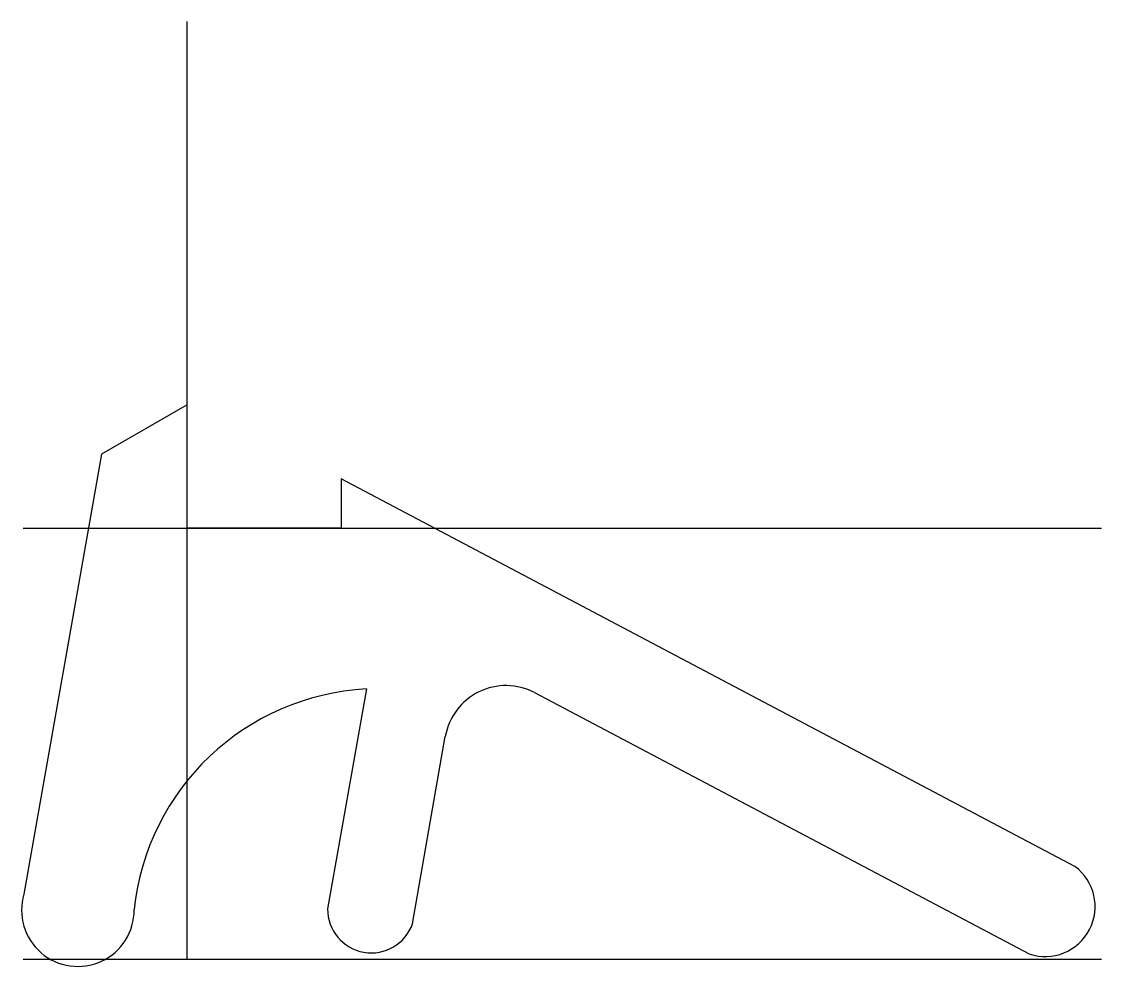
# Model space of a CAD drawing. Extents: x -2.7 to 14.8, y -7.1 to 8.2.
import ezdxf

# ---------------------------------------------------------------- set-up
doc = ezdxf.new("R2010")
doc.units = 0
doc.layers.get('0').update_dxf_attribs({"linetype": 'CONTINUOUS'})

msp = doc.modelspace()

# ---------------------------------------------------------------- linework, layer by layer
at = {"linetype": 'CONTINUOUS'}
for p, q in [((0, -7), (0, 8.22)), ((0, 2), (-1.39, 1.2)), ((0, 0), (0, 2)), ((-1.39, 1.2), (-2.65, -5.94)), ((14.41, -5.49), (2.5, 0.8)), ((2.5, 0.8), (2.5, 0)), ((-2.66, 0), (14.84, 0)), ((2.5, 0), (0, 0)), ((2.91, -2.61), (2.28, -6.18)), ((5.64, -2.67), (13.67, -6.91)), ((3.66, -6.42), (4.19, -3.38)), ((14.84, -7), (-2.66, -7))]:
    msp.add_line(p, q, dxfattribs=at)
for centre, radius, start, end in [((3.118, -6.605), 4, 92.9873, 174.0511), ((5.175, -3.555), 1, 62.261, 169.9169), ((13.927, -6.141), 0.811, 251.4837, 53.4658), ((-1.774, -6.199), 0.914, 163.5645, 0.5339), ((2.99, -6.183), 0.71, 179.7594, 340.509)]:
    msp.add_arc(centre, radius, start, end, dxfattribs=at)

doc.saveas('drawing.dxf')
